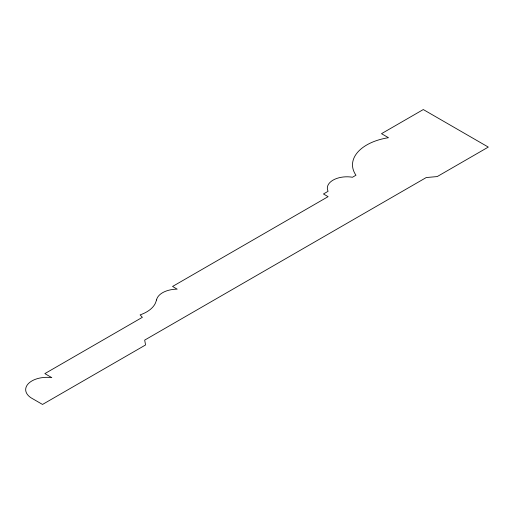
<?xml version="1.0" encoding="UTF-8"?>
<svg xmlns="http://www.w3.org/2000/svg" width="514" height="514" viewBox="0 0 514 514"><rect width="100%" height="100%" fill="white"/><g stroke="black" fill="none" stroke-linecap="round" stroke-linejoin="round"><path stroke-width="0.77" d="M156.545 299.964L155.517 302.881A33.744 19.481 0 0 1 140.116 314.883L142.365 317.318L44.853 373.62L51.818 377.642A21.325 12.31 0 0 0 28.129 383.9A21.325 12.31 0 0 0 32.607 398.723L42.527 404.447L145.558 344.965L144.685 340.107L426.254 177.542L437.221 176.572L488.3 147.088L423.292 109.553L381.504 133.679L388.468 137.701A48.689 28.109 0 0 0 355.964 175.235L352.482 177.246A19.654 11.347 0 0 0 333.091 180.106A19.654 11.347 0 0 0 328.099 191.298L323.454 193.977L328.099 196.656L172.556 286.459L177.195 289.144A21.068 12.163 0 0 0 156.545 299.964"/></g></svg>
